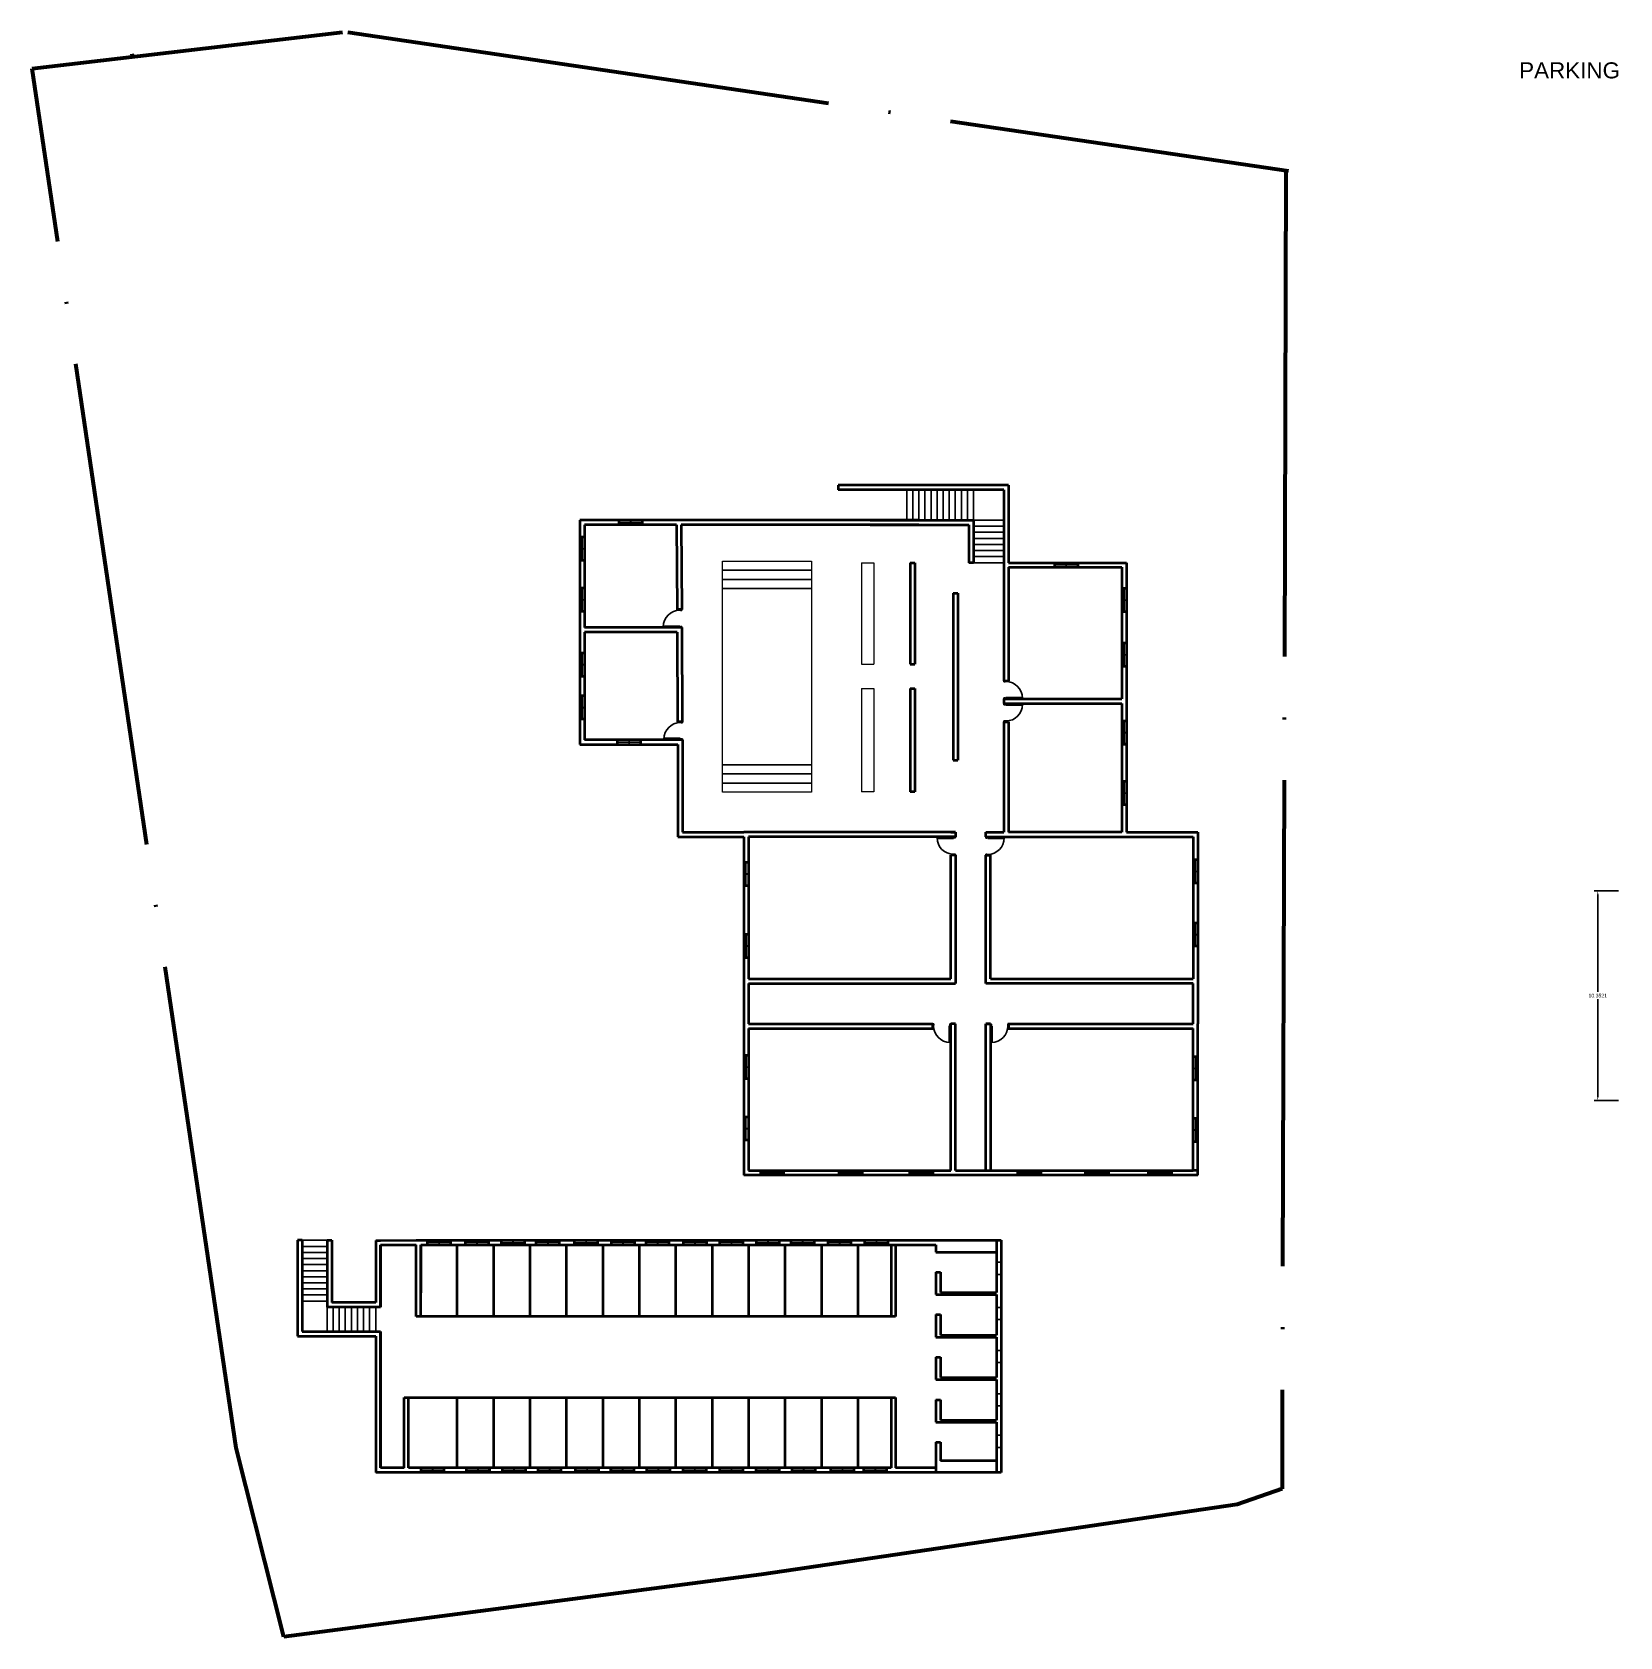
# Model space of a CAD drawing. Header units: metres. Extents: x -353 to 1688, y -477 to 135.
# Drawn here: x 575.5 to 654, y -219 to -139.8 of the extents above; entities that cross this region are included whole.
import ezdxf

# ---------------------------------------------------------------- set-up
doc = ezdxf.new("R2010")
doc.units = ezdxf.units.M
doc.header["$MEASUREMENT"] = 0
doc.linetypes.add('ACAD_ISO04W100', pattern=[30, 24, -3, 0, -3])
for name, color, linetype, lineweight in [('DIMENSION', 240, 'Continuous', 40), ('ELEVATION', 160, 'Continuous', 20), ('SITE BOUNDARY', 6, 'ACAD_ISO04W100', 60), ('WALL', 2, 'Continuous', 40)]:
    doc.layers.add(name, color=color, linetype=linetype, lineweight=lineweight)
doc.layers.add('STAIR', color=231, linetype='Continuous', plot=False)
doc.layers.add('TEXT', color=141, linetype='Continuous', plot=False)
doc.layers.add('WINDOW', color=10, linetype='Continuous')
doc.styles.get("Standard").update_dxf_attribs({"font": 'arial.ttf'})
doc.dimstyles.new('Annotative', dxfattribs={"dimscale": 0, "dimtxt": 0.18, "dimasz": 0.18, "dimexe": 0.18, "dimexo": 0.0625, "dimgap": 0.09, "dimtad": 0, "dimtih": 1, "dimtoh": 1, "dimdec": 4, "dimzin": 0, "dimdsep": 46, "dimtxsty": 'Standard', "dimcen": 0.09, "dimadec": 0, "dimazin": 0, "dimtfac": 1, "dimtdec": 4, "dimtofl": 0, "dimtmove": 0, "dimatfit": 3, "dimfxl": 1, "dimtolj": 1, "dimtzin": 0, "dimarcsym": 0})

# ---------------------------------------------------------------- blocks, each defined once
blk = doc.blocks.new('*D249')
at = {"layer": 'Defpoints', "color": 0, "transparency": 16777216}
for p in [(653.956, -182.19), (652.861, -192.542), (653.956, -192.542)]:
    blk.add_point(p, dxfattribs=at)
at = {"layer": 'DIMENSION', "color": 0, "lineweight": -2, "transparency": 16777216}
for p, q in [((653.893, -182.19), (652.681, -182.19)), ((652.861, -182.37), (652.861, -187.184)), ((652.861, -192.362), (652.861, -187.548)), ((653.893, -192.542), (652.681, -192.542))]:
    blk.add_line(p, q, dxfattribs=at)
at = {"layer": 'DIMENSION', "color": 0, "transparency": 16777216}
for points in [[(652.831, -182.37), (652.891, -182.37), (652.861, -182.19)], [(652.831, -192.362), (652.891, -192.362), (652.861, -192.542)]]:
    blk.add_solid(points, dxfattribs=at)
at = {"layer": 'DIMENSION', "color": 0, "transparency": 16777216, "insert": (652.861, -187.366), "char_height": 0.18, "attachment_point": 5}
blk.add_mtext('\\A1;10.3521', dxfattribs=at)

msp = doc.modelspace()

# ---------------------------------------------------------------- linework, layer by layer
at = {"layer": 'ELEVATION'}
for p, q in [((609.6366, -165.9175), (614.0366, -165.9175)), ((609.6366, -177.3175), (609.6366, -165.9175)), ((614.0366, -165.9175), (614.0366, -177.3175)), ((616.50407, -165.99719), (616.50407, -170.99719)), ((616.50407, -165.99719), (617.10407, -165.99719)), ((617.10407, -165.99719), (617.10407, -170.99719)), ((616.50407, -170.99719), (617.10407, -170.99719)), ((616.50407, -172.19719), (616.50407, -177.30171)), ((616.50407, -172.19719), (617.10407, -172.19719)), ((617.10407, -172.19719), (617.10407, -177.30171)), ((614.0366, -177.3175), (609.6366, -177.3175)), ((617.10407, -177.30171), (616.50407, -177.30171))]:
    msp.add_line(p, q, dxfattribs=at)
at = {"layer": 'SITE BOUNDARY'}
for p, q in [((575.53804, -141.59332), (590.86281, -139.7937)), ((591.12527, -139.79757), (637.59504, -146.64784)), ((580.50616, -141.0099), (580.48415, -140.86118)), ((585.61748, -209.68678), (575.53804, -141.59332)), ((578.0221, -141.30161), (578.01109, -141.22725)), ((637.45205, -146.62676), (637.2686, -211.72035)), ((587.97678, -219.02613), (585.61748, -209.68678)), ((637.2686, -211.72035), (635.05784, -212.4864)), ((635.05784, -212.4864), (611.56579, -215.94144)), ((611.56579, -215.94144), (587.97678, -219.02613))]:
    msp.add_line(p, q, dxfattribs=at)
at = {"layer": 'STAIR'}
for p, q in [((618.73407, -162.38905), (618.73407, -163.88905)), ((619.03407, -162.38905), (619.03407, -163.88905)), ((619.33407, -162.38905), (619.33407, -163.88905)), ((619.63407, -162.38905), (619.63407, -163.88905)), ((619.93407, -162.38905), (619.93407, -163.88905)), ((620.23407, -162.38905), (620.23407, -163.88905)), ((620.53407, -162.38905), (620.53407, -163.88905)), ((620.83407, -162.38905), (620.83407, -163.88905)), ((621.13407, -162.38905), (621.13407, -163.88905)), ((621.43407, -162.38905), (621.43407, -163.88905)), ((621.73407, -162.38905), (621.73407, -163.88905)), ((622.03407, -162.38905), (622.03407, -163.88905)), ((623.53407, -163.88905), (622.03407, -163.88905)), ((623.53407, -164.18905), (622.03407, -164.18905)), ((623.53407, -164.48905), (622.03407, -164.48905)), ((623.53407, -164.78905), (622.03407, -164.78905)), ((623.53407, -165.08905), (622.03407, -165.08905)), ((623.53407, -165.38905), (622.03407, -165.38905)), ((609.6366, -166.3675), (614.0366, -166.3675)), ((623.53407, -165.68905), (622.03407, -165.68905)), ((623.53407, -165.98905), (622.03407, -165.98905)), ((609.6366, -166.8175), (614.0366, -166.8175)), ((609.6366, -167.2675), (614.0366, -167.2675)), ((614.0366, -175.9675), (609.6366, -175.9675)), ((614.0366, -176.4175), (609.6366, -176.4175)), ((614.0366, -176.8675), (609.6366, -176.8675)), ((590.10585, -199.44575), (588.88133, -199.44575)), ((590.10585, -199.74575), (588.88133, -199.74575)), ((590.10585, -200.04575), (588.88133, -200.04575)), ((590.10585, -200.34487), (588.88133, -200.34487)), ((590.10585, -200.64487), (588.88133, -200.64487)), ((590.10585, -200.94487), (588.88133, -200.94487)), ((590.10585, -201.24487), (588.88133, -201.24487)), ((590.10585, -201.54487), (588.88133, -201.54487)), ((590.10585, -201.84487), (588.88133, -201.84487)), ((590.10585, -202.14487), (588.88133, -202.14487)), ((590.10585, -202.44487), (588.88133, -202.44487)), ((590.10585, -203.94575), (590.10585, -202.74575)), ((590.33585, -202.74041), (590.33585, -202.74575)), ((590.40585, -203.94575), (590.40585, -202.74575)), ((590.70585, -203.94575), (590.70585, -202.74575)), ((591.00585, -203.94575), (591.00585, -202.74575)), ((591.30585, -203.94575), (591.30585, -202.74575)), ((591.60585, -203.94575), (591.60585, -202.74575)), ((591.60585, -203.94575), (591.60585, -202.74575)), ((591.90585, -203.94575), (591.90585, -202.74575)), ((592.20585, -203.94575), (592.20585, -202.74575)), ((592.74276, -202.74487), (592.51276, -202.74487)), ((592.51276, -202.74487), (592.51276, -203.94487))]:
    msp.add_line(p, q, dxfattribs=at)
at = {"layer": 'WALL'}
for p, q in [((614.36015, -143.2227), (614.36015, -143.2227)), ((615.34407, -162.15905), (615.34407, -162.38905)), ((623.76407, -162.15905), (615.34407, -162.15905)), ((623.53407, -162.38905), (615.34407, -162.38905)), ((623.53407, -162.38905), (623.53407, -164.18905)), ((623.76407, -162.15905), (623.76407, -164.18905)), ((619.33375, -163.89719), (602.59407, -163.89719)), ((602.59407, -163.89719), (602.59407, -174.97023)), ((616.93375, -163.89719), (622.03375, -163.89719)), ((622.03375, -163.89719), (622.03375, -165.98905)), ((602.82407, -164.11904), (602.82407, -169.19719)), ((607.36693, -164.12719), (602.82407, -164.12719)), ((607.36693, -164.12719), (607.38877, -168.29719)), ((619.33375, -164.12719), (607.59693, -164.12719)), ((607.59693, -164.12719), (607.61877, -168.29719)), ((616.93375, -164.12719), (621.80375, -164.12719)), ((621.80375, -164.12719), (621.80375, -165.98905)), ((623.53407, -164.18905), (623.53407, -171.81905)), ((623.76407, -164.18905), (623.76407, -165.98905)), ((618.90407, -165.99719), (618.90407, -170.99719)), ((618.90407, -165.99719), (619.13407, -165.99719)), ((619.13407, -165.99719), (619.13407, -170.99719)), ((622.03375, -165.98905), (621.80375, -165.98905)), ((623.76407, -165.98905), (629.59407, -165.98905)), ((623.76407, -166.21905), (623.76407, -171.81905)), ((623.76407, -166.21905), (629.36407, -166.21905)), ((629.36407, -166.21905), (629.36407, -172.71905)), ((629.59407, -165.98905), (629.59407, -179.30096)), ((621.03407, -167.48905), (621.03407, -175.74671)), ((621.03407, -167.48905), (621.26407, -167.48905)), ((621.26407, -167.48905), (621.26407, -175.74671)), ((607.62348, -168.29719), (607.38877, -168.29719)), ((607.62348, -169.19719), (602.82407, -169.19719)), ((602.82407, -169.42719), (602.82407, -174.7402)), ((607.39469, -169.42719), (602.82407, -169.42719)), ((607.39469, -169.42719), (607.41779, -173.83972)), ((607.62348, -169.19719), (607.6478, -173.8397)), ((618.90407, -170.99719), (619.13407, -170.99719)), ((607.42097, -171.80905), (607.42097, -171.80916)), ((623.53407, -171.81905), (623.76407, -171.81905)), ((618.90407, -172.19719), (618.90407, -177.30171)), ((618.90407, -172.19719), (619.13407, -172.19719)), ((619.13407, -172.19719), (619.13407, -177.30171)), ((623.53407, -172.71905), (623.53407, -172.94905)), ((623.53407, -172.71905), (629.36407, -172.71905)), ((623.53407, -172.94905), (629.36407, -172.94905)), ((629.36407, -172.94905), (629.36407, -179.30096)), ((602.82407, -173.8402), (602.82397, -173.8402)), ((607.65242, -173.8397), (607.41779, -173.83972)), ((623.53407, -173.84905), (623.53407, -179.30171)), ((623.53407, -173.84905), (623.76407, -173.84905)), ((623.76407, -173.84905), (623.76407, -179.30171)), ((602.59407, -174.74023), (602.59404, -174.74023)), ((602.59407, -174.97023), (607.42407, -174.97023)), ((607.65251, -174.7397), (602.82407, -174.7402)), ((602.82407, -174.9702), (602.82407, -174.97023)), ((607.4231, -174.9697), (607.42407, -174.9697)), ((607.42407, -174.9697), (607.42407, -175.20023)), ((607.65213, -174.7397), (607.65407, -175.20023)), ((607.65251, -174.7397), (607.65345, -174.91955)), ((607.65307, -174.7397), (607.65251, -174.7397)), ((607.42407, -175.20023), (607.42407, -179.53171)), ((607.42407, -175.20023), (607.42407, -179.30171)), ((607.65407, -175.20023), (607.65407, -179.30171)), ((621.03407, -175.74671), (621.26407, -175.74671)), ((613.66485, -177.3175), (613.66485, -177.30171)), ((619.13407, -177.30171), (618.90407, -177.30171)), ((607.42407, -179.53171), (610.68485, -179.53171)), ((607.65407, -179.30171), (610.68485, -179.30171)), ((621.14485, -179.30171), (610.68485, -179.30171)), ((610.68485, -179.53171), (610.68485, -186.76171)), ((610.91485, -179.53171), (610.91485, -186.53171)), ((621.14485, -179.53171), (610.91485, -179.53171)), ((620.91485, -179.30171), (621.14485, -179.30171)), ((621.14485, -179.30171), (621.14485, -179.53171)), ((622.64168, -179.30171), (622.87485, -179.30171)), ((622.64168, -179.53171), (622.64168, -179.30171)), ((622.64168, -179.53171), (622.64485, -179.53171)), ((622.64168, -179.53171), (632.87485, -179.53171)), ((622.87485, -179.30171), (623.53407, -179.30171)), ((629.36407, -179.30096), (623.76407, -179.30171)), ((629.59407, -179.30096), (633.10485, -179.30171)), ((632.87485, -179.53171), (632.87485, -186.53171)), ((633.10485, -179.30171), (633.10485, -186.76171)), ((620.91485, -186.53171), (620.91485, -180.43171)), ((621.14485, -180.43171), (620.91485, -180.43171)), ((621.14485, -180.43171), (621.14485, -186.76171)), ((622.64168, -180.43171), (622.87485, -180.43171)), ((622.64168, -186.76171), (622.64168, -180.43171)), ((622.87485, -186.5318), (622.87485, -180.43171)), ((622.64168, -183.03171), (622.64485, -183.03171)), ((610.68485, -186.53171), (610.68485, -188.53171)), ((610.91485, -186.53171), (620.91485, -186.53171)), ((610.91485, -186.76171), (610.91485, -188.76171)), ((610.91485, -186.76171), (620.91485, -186.76171)), ((620.91485, -186.76171), (621.14485, -186.76171)), ((622.64485, -186.53171), (622.64168, -186.53171)), ((622.64485, -186.76171), (622.64168, -186.76171)), ((622.87485, -186.76171), (622.64485, -186.76171)), ((622.87477, -186.76171), (622.87477, -186.76179)), ((622.87485, -186.5318), (632.87485, -186.53171)), ((632.87485, -186.76171), (622.87485, -186.76171)), ((623.77477, -186.76179), (623.77477, -186.76171)), ((632.87485, -188.76174), (632.87485, -186.76171)), ((633.10485, -186.76171), (633.10512, -188.76171)), ((610.68485, -188.53171), (610.68485, -188.76171)), ((610.68485, -188.76171), (610.68485, -196.22171)), ((610.91485, -188.76171), (620.01485, -188.76171)), ((610.91485, -188.99171), (610.9149, -188.99171)), ((610.91485, -188.99171), (610.91485, -195.99171)), ((610.9149, -188.99171), (620.01485, -188.99171)), ((610.9149, -188.99171), (610.9149, -188.99241)), ((620.01485, -188.99171), (620.01485, -188.76171)), ((621.14485, -188.76171), (620.91485, -188.76171)), ((620.91485, -195.99171), (620.91485, -188.76171)), ((621.14485, -195.99171), (621.14485, -188.76171)), ((622.64168, -188.76378), (622.87168, -188.76378)), ((622.64168, -195.99171), (622.64168, -188.76378)), ((622.64485, -188.76282), (622.64485, -188.76378)), ((622.87477, -188.76299), (622.64485, -188.76282)), ((622.87485, -188.76282), (622.87485, -192.26171)), ((622.87485, -188.99171), (622.87485, -195.99171)), ((623.71734, -188.99171), (632.87485, -188.99171)), ((623.72039, -188.763), (632.87485, -188.76174)), ((623.77477, -188.99299), (623.77477, -188.76299)), ((632.87485, -195.99171), (632.87485, -188.99171)), ((633.10485, -196.22171), (633.10485, -188.76171)), ((622.87168, -192.26171), (622.87485, -192.26171)), ((633.10485, -195.99171), (633.10485, -195.39171)), ((633.10485, -196.22171), (610.68485, -196.22171)), ((610.91485, -195.99171), (620.91485, -195.99171)), ((621.14485, -195.99171), (632.87485, -195.99171)), ((621.14485, -195.99171), (622.64485, -195.99171)), ((633.10485, -195.99171), (632.87485, -195.99171)), ((588.65133, -199.44575), (588.65133, -202.74487)), ((588.88133, -199.44575), (588.65133, -199.44575)), ((588.88133, -199.44575), (588.88133, -202.74487)), ((590.10585, -199.44575), (590.10585, -202.74575)), ((590.10585, -199.44575), (590.33585, -199.44575)), ((590.33585, -199.44575), (590.33585, -202.51487)), ((592.51276, -199.45258), (592.74276, -199.45258)), ((592.51276, -199.45258), (592.51276, -202.51487)), ((592.74276, -199.45258), (594.50585, -199.44575)), ((594.50585, -199.44575), (618.36585, -199.44575)), ((618.36585, -199.44575), (620.16585, -199.44575)), ((620.16585, -199.44575), (623.39585, -199.44575)), ((623.16585, -199.44575), (623.16585, -202.02575)), ((623.39585, -199.44575), (623.39585, -210.91258)), ((592.74276, -199.67575), (592.74276, -202.74487)), ((592.74276, -199.67575), (594.50585, -199.67575)), ((592.74276, -202.74487), (592.74276, -199.68258)), ((594.50585, -203.20026), (594.50585, -199.67575)), ((594.73585, -199.67575), (594.73585, -202.04598)), ((594.73585, -203.20026), (594.73585, -199.67575)), ((594.73585, -199.67575), (617.97276, -199.67575)), ((596.53585, -203.20026), (596.53585, -199.67575)), ((598.33585, -203.20026), (598.33585, -199.67575)), ((600.13585, -203.20026), (600.13585, -199.67575)), ((601.93585, -203.20026), (601.93585, -199.67575)), ((601.93585, -203.20026), (601.93585, -199.67575)), ((603.73585, -203.20026), (603.73585, -199.67575)), ((605.23585, -199.67575), (605.23585, -199.67575)), ((605.23585, -199.67575), (605.23585, -199.67575)), ((605.23585, -199.67575), (605.23585, -199.67575)), ((605.23585, -199.67575), (605.23585, -199.67575)), ((605.53585, -203.20026), (605.53585, -199.67575)), ((607.33585, -203.20026), (607.33585, -199.67575)), ((609.13585, -203.20026), (609.13585, -199.67575)), ((610.93585, -203.20026), (610.93585, -199.67575)), ((612.73585, -203.20026), (612.73585, -199.67575)), ((614.53585, -203.20026), (614.53585, -199.67575)), ((616.33585, -203.20026), (616.33585, -199.67575)), ((617.97276, -199.67575), (617.97276, -203.20026)), ((617.97276, -199.67575), (620.16585, -199.67575)), ((618.17276, -199.67575), (618.17276, -203.20026)), ((620.16585, -199.67575), (620.16585, -200.02575)), ((620.16585, -200.02575), (623.16585, -200.02575)), ((620.16585, -201.01575), (620.39585, -201.01575)), ((620.16585, -201.01575), (620.16585, -202.12575)), ((620.39585, -201.01575), (620.39585, -202.02575)), ((620.39585, -202.02575), (623.16585, -202.02575)), ((588.65133, -202.74487), (588.65133, -204.17487)), ((588.88133, -202.74487), (588.88133, -203.94487)), ((592.74276, -202.74041), (590.10585, -202.74041)), ((592.51276, -202.51487), (590.33585, -202.51487)), ((620.16585, -202.12575), (623.16585, -202.12575)), ((623.16585, -202.12575), (623.16585, -204.12575)), ((618.17276, -203.20026), (594.50585, -203.20026)), ((594.73585, -203.20026), (594.73585, -203.20026)), ((620.16585, -203.11575), (620.39585, -203.11575)), ((620.16585, -203.11575), (620.16585, -204.22575)), ((620.39585, -203.11575), (620.39585, -204.12575)), ((588.65133, -204.17487), (592.51276, -204.17487)), ((588.88133, -203.94487), (592.74276, -203.94487)), ((592.51276, -204.17487), (592.51276, -210.91258)), ((592.74276, -210.68258), (592.74276, -203.94487)), ((592.74276, -203.94487), (592.74276, -210.68258)), ((620.16585, -204.22575), (623.16585, -204.22575)), ((620.39585, -204.12575), (623.16585, -204.12575)), ((623.16585, -204.22575), (623.16585, -206.22575)), ((620.16585, -205.21575), (620.39585, -205.21575)), ((620.16585, -205.21575), (620.16585, -206.32575)), ((620.39585, -205.21575), (620.39585, -206.22575)), ((620.16585, -206.32575), (623.16585, -206.32575)), ((620.39585, -206.22575), (623.16585, -206.22575)), ((623.16585, -206.32575), (623.16585, -208.32575)), ((593.90585, -210.67575), (593.90585, -207.20026)), ((593.90585, -207.20026), (618.17276, -207.20026)), ((594.13585, -210.67575), (594.13585, -207.20026)), ((596.53585, -210.67575), (596.53585, -207.20026)), ((598.33585, -210.67575), (598.33585, -207.20026)), ((600.13585, -210.67575), (600.13585, -207.20026)), ((601.93585, -210.67575), (601.93585, -207.20026)), ((603.73585, -210.67575), (603.73585, -207.20026)), ((605.53585, -210.67575), (605.53585, -207.20026)), ((607.33585, -210.67575), (607.33585, -207.20026)), ((609.13585, -210.67575), (609.13585, -207.20026)), ((610.93585, -210.67575), (610.93585, -207.20026)), ((612.73585, -210.67575), (612.73585, -207.20026)), ((614.53585, -210.67575), (614.53585, -207.20026)), ((616.33585, -210.67575), (616.33585, -207.20026)), ((617.97276, -207.20026), (617.97276, -210.67575)), ((618.17276, -207.20026), (618.17276, -210.67575)), ((620.16585, -207.31575), (620.39585, -207.31575)), ((620.16585, -207.31575), (620.16585, -208.42575)), ((620.39585, -207.31575), (620.39585, -208.32575)), ((620.39585, -208.32575), (623.16585, -208.32575)), ((620.16585, -208.42575), (623.16585, -208.42575)), ((623.16585, -208.42575), (623.16585, -210.91258)), ((620.16585, -209.41575), (620.39585, -209.41575)), ((620.16585, -209.41575), (620.16585, -210.91258)), ((620.39585, -209.41575), (620.39585, -210.33258)), ((593.90585, -210.67575), (592.74276, -210.67575)), ((616.33585, -210.67575), (594.13585, -210.67575)), ((617.97276, -210.67575), (616.33585, -210.67575)), ((620.16585, -210.67575), (618.17276, -210.67575)), ((623.16585, -210.33258), (620.39585, -210.33258)), ((623.39585, -210.91258), (592.51276, -210.91258))]:
    msp.add_line(p, q, dxfattribs=at)
at = {"layer": 'WINDOW'}
for p, q in [((604.4955, -163.89719), (605.6955, -163.89719)), ((604.4955, -164.12719), (604.4955, -163.89719)), ((604.50628, -164.12719), (604.50628, -163.89719)), ((604.5455, -164.12719), (604.5455, -163.89719)), ((605.0955, -164.12719), (605.0955, -163.89719)), ((605.10628, -164.12719), (605.10628, -163.89719)), ((605.6455, -163.89719), (605.6455, -164.12719)), ((605.6955, -163.89719), (605.6955, -164.12719)), ((602.59252, -165.90033), (602.59252, -164.70033)), ((602.59252, -164.70033), (602.82252, -164.70033)), ((602.59252, -164.70033), (602.59252, -165.30033)), ((602.59252, -164.7111), (602.82252, -164.7111)), ((602.59252, -164.75033), (602.82252, -164.75033)), ((602.70752, -164.75033), (602.70752, -165.85033)), ((602.82252, -164.70033), (602.82252, -165.90033)), ((605.6955, -164.12719), (604.4955, -164.12719)), ((604.4955, -164.12719), (605.0955, -164.12719)), ((604.5455, -164.01219), (605.6455, -164.01219)), ((602.59252, -165.30033), (602.82252, -165.30033)), ((602.59252, -165.3111), (602.82252, -165.3111)), ((602.82252, -165.85033), (602.59252, -165.85033)), ((602.82252, -165.90033), (602.59252, -165.90033)), ((626.01407, -166.21905), (626.01407, -165.98905)), ((626.01407, -165.98905), (627.21407, -165.98905)), ((627.21407, -166.21905), (626.01407, -166.21905)), ((626.06407, -166.21905), (626.06407, -165.98905)), ((627.16407, -166.10405), (626.06407, -166.10405)), ((627.21407, -165.98905), (626.61407, -165.98905)), ((626.61407, -165.98905), (626.61407, -166.21905)), ((627.16407, -165.98905), (627.16407, -166.21905)), ((627.21407, -165.98905), (627.21407, -166.21905)), ((602.59153, -168.41761), (602.59153, -167.21761)), ((602.59153, -167.21761), (602.82153, -167.21761)), ((602.59153, -167.21761), (602.59153, -167.81761)), ((602.59153, -167.22839), (602.82153, -167.22839)), ((602.59153, -167.26761), (602.82153, -167.26761)), ((602.59153, -167.81761), (602.82153, -167.81761)), ((602.59153, -167.82839), (602.82153, -167.82839)), ((602.70653, -167.26761), (602.70653, -168.36761)), ((602.82153, -167.21761), (602.82153, -168.41761)), ((629.36144, -168.4327), (629.36144, -167.2327)), ((629.36144, -167.2327), (629.59144, -167.2327)), ((629.36144, -167.2327), (629.36144, -167.8327)), ((629.36144, -167.24348), (629.59144, -167.24348)), ((629.36144, -167.2827), (629.59144, -167.2827)), ((629.36144, -167.8327), (629.59144, -167.8327)), ((629.36144, -167.84348), (629.59144, -167.84348)), ((629.47644, -167.2827), (629.47644, -168.3827)), ((629.59144, -167.2327), (629.59144, -168.4327)), ((602.82153, -168.36761), (602.59153, -168.36761)), ((602.82153, -168.41761), (602.59153, -168.41761)), ((607.52263, -168.29707), (607.52263, -168.34207)), ((607.62263, -168.29707), (607.52263, -168.29707)), ((607.56263, -168.34207), (607.52263, -168.34207)), ((607.56263, -168.34707), (607.56263, -168.34207)), ((607.62263, -168.34707), (607.56263, -168.34707)), ((607.62263, -168.34707), (607.62263, -168.29707)), ((629.59144, -168.3827), (629.36144, -168.3827)), ((629.59144, -168.4327), (629.36144, -168.4327)), ((607.52263, -169.11707), (606.71263, -169.11707)), ((606.71263, -169.15207), (607.52263, -169.15207)), ((607.52263, -169.15207), (607.52263, -169.11707)), ((607.52263, -169.15207), (607.52263, -169.19707)), ((607.52263, -169.15207), (607.56263, -169.15207)), ((607.52263, -169.19707), (607.62263, -169.19707)), ((607.56263, -169.14707), (607.56263, -169.15207)), ((607.56263, -169.14707), (607.62263, -169.14707)), ((607.62263, -169.19707), (607.62263, -169.14707)), ((629.36373, -171.13216), (629.36373, -169.93216)), ((629.36373, -169.93216), (629.59373, -169.93216)), ((629.36373, -169.93216), (629.36373, -170.53216)), ((629.36373, -169.94294), (629.59373, -169.94294)), ((629.36373, -169.98216), (629.59373, -169.98216)), ((629.47873, -169.98216), (629.47873, -171.08216)), ((629.59373, -169.93216), (629.59373, -171.13216)), ((602.59407, -171.62245), (602.59407, -170.42245)), ((602.59407, -170.42245), (602.82407, -170.42245)), ((602.59407, -170.42245), (602.59407, -171.02245)), ((602.59407, -170.43323), (602.82407, -170.43323)), ((602.59407, -170.47245), (602.82407, -170.47245)), ((602.59407, -171.02245), (602.82407, -171.02245)), ((602.59407, -171.03323), (602.82407, -171.03323)), ((602.70907, -170.47245), (602.70907, -171.57245)), ((602.82407, -170.42245), (602.82407, -171.62245)), ((629.36373, -170.53216), (629.59373, -170.53216)), ((629.36373, -170.54294), (629.59373, -170.54294)), ((629.59373, -171.08216), (629.36373, -171.08216)), ((629.59373, -171.13216), (629.36373, -171.13216)), ((602.82407, -171.57245), (602.59407, -171.57245)), ((602.82407, -171.62245), (602.59407, -171.62245)), ((623.53459, -171.869), (623.53459, -171.819)), ((623.53459, -171.819), (623.63459, -171.819)), ((623.53459, -171.869), (623.59459, -171.869)), ((623.59459, -171.864), (623.63459, -171.864)), ((623.59459, -171.869), (623.59459, -171.864)), ((623.63459, -171.819), (623.63459, -171.864)), ((602.59472, -173.73731), (602.59472, -172.53731)), ((602.59472, -172.53731), (602.82472, -172.53731)), ((602.59472, -172.53731), (602.59472, -173.13731)), ((602.59472, -172.54809), (602.82472, -172.54809)), ((602.59472, -172.58731), (602.82472, -172.58731)), ((602.70972, -172.58731), (602.70972, -173.68731)), ((602.82472, -172.53731), (602.82472, -173.73731)), ((623.53459, -172.719), (623.53459, -172.669)), ((623.59459, -172.669), (623.53459, -172.669)), ((623.63459, -172.719), (623.53459, -172.719)), ((623.59459, -172.669), (623.59459, -172.674)), ((623.63459, -172.674), (623.59459, -172.674)), ((623.63459, -172.674), (623.63459, -172.639)), ((623.63459, -172.639), (624.44459, -172.639)), ((624.44459, -172.674), (623.63459, -172.674)), ((623.63459, -172.674), (623.63459, -172.719)), ((602.59472, -173.13731), (602.82472, -173.13731)), ((602.59472, -173.14809), (602.82472, -173.14809)), ((623.53422, -172.95043), (623.53422, -173.00043)), ((623.63422, -172.95043), (623.53422, -172.95043)), ((623.59422, -173.00043), (623.53422, -173.00043)), ((623.63422, -172.99543), (623.59422, -172.99543)), ((623.59422, -173.00043), (623.59422, -172.99543)), ((623.63422, -172.99543), (623.63422, -172.95043)), ((624.44422, -172.99543), (623.63422, -172.99543)), ((623.63422, -172.99543), (623.63422, -173.03043)), ((623.63422, -173.03043), (624.44422, -173.03043)), ((602.82472, -173.68731), (602.59472, -173.68731)), ((602.82472, -173.73731), (602.59472, -173.73731)), ((607.55224, -173.84014), (607.55224, -173.88514)), ((607.65224, -173.84014), (607.55224, -173.84014)), ((607.59224, -173.88514), (607.55224, -173.88514)), ((607.59224, -173.89014), (607.59224, -173.88514)), ((607.65224, -173.89014), (607.59224, -173.89014)), ((607.65224, -173.89014), (607.65224, -173.84014)), ((623.53422, -173.80043), (623.53422, -173.85043)), ((623.53422, -173.80043), (623.59422, -173.80043)), ((623.53422, -173.85043), (623.63422, -173.85043)), ((623.59422, -173.80043), (623.59422, -173.80543)), ((623.59422, -173.80543), (623.63422, -173.80543)), ((623.63422, -173.85043), (623.63422, -173.80543)), ((629.36407, -174.97501), (629.36407, -173.77501)), ((629.36407, -173.77501), (629.59407, -173.77501)), ((629.36407, -173.77501), (629.36407, -174.37501)), ((629.36407, -173.78578), (629.59407, -173.78578)), ((629.36407, -173.82501), (629.59407, -173.82501)), ((629.47907, -173.82501), (629.47907, -174.92501)), ((629.59407, -173.77501), (629.59407, -174.97501)), ((604.42068, -174.73981), (605.62068, -174.73981)), ((604.42068, -174.96981), (604.42068, -174.73981)), ((605.62068, -174.96981), (604.42068, -174.96981)), ((604.42068, -174.96981), (605.02068, -174.96981)), ((604.43146, -174.96981), (604.43146, -174.73981)), ((604.47068, -174.96981), (604.47068, -174.73981)), ((604.47068, -174.85481), (605.57068, -174.85481)), ((605.02068, -174.96981), (605.02068, -174.73981)), ((605.03146, -174.96981), (605.03146, -174.73981)), ((605.57068, -174.73981), (605.57068, -174.96981)), ((605.62068, -174.73981), (605.62068, -174.96981)), ((607.55224, -174.66014), (606.74224, -174.66014)), ((606.74224, -174.69514), (607.55224, -174.69514)), ((607.55224, -174.69514), (607.55224, -174.66014)), ((607.55224, -174.69514), (607.55224, -174.74014)), ((607.55224, -174.69514), (607.59224, -174.69514)), ((607.55224, -174.74014), (607.65224, -174.74014)), ((607.59224, -174.69014), (607.59224, -174.69514)), ((607.59224, -174.69014), (607.65224, -174.69014)), ((607.65224, -174.74014), (607.65224, -174.69014)), ((629.36407, -174.37501), (629.59407, -174.37501)), ((629.36407, -174.38578), (629.59407, -174.38578)), ((629.59407, -174.92501), (629.36407, -174.92501)), ((629.59407, -174.97501), (629.36407, -174.97501)), ((629.36289, -177.96323), (629.36289, -176.76323)), ((629.36289, -176.76323), (629.59289, -176.76323)), ((629.36289, -176.76323), (629.36289, -177.36323)), ((629.36289, -176.774), (629.59289, -176.774)), ((629.36289, -176.81323), (629.59289, -176.81323)), ((629.36289, -177.36323), (629.59289, -177.36323)), ((629.36289, -177.374), (629.59289, -177.374)), ((629.47789, -176.81323), (629.47789, -177.91323)), ((629.59289, -176.76323), (629.59289, -177.96323)), ((629.59289, -177.91323), (629.36289, -177.91323)), ((629.59289, -177.96323), (629.36289, -177.96323)), ((620.2352, -179.57659), (621.0452, -179.57659)), ((621.0452, -179.61159), (620.2352, -179.61159)), ((621.0452, -179.57659), (621.0452, -179.53159)), ((621.0452, -179.53159), (621.1452, -179.53159)), ((621.0452, -179.57659), (621.0452, -179.61159)), ((621.0452, -179.57659), (621.0852, -179.57659)), ((621.0852, -179.58159), (621.0852, -179.57659)), ((621.0852, -179.58159), (621.1452, -179.58159)), ((621.1452, -179.53159), (621.1452, -179.58159)), ((622.63682, -179.53538), (622.63682, -179.58538)), ((622.73682, -179.53538), (622.63682, -179.53538)), ((622.69682, -179.58538), (622.63682, -179.58538)), ((622.73682, -179.58038), (622.69682, -179.58038)), ((622.69682, -179.58538), (622.69682, -179.58038)), ((622.73682, -179.58038), (622.73682, -179.53538)), ((623.54682, -179.58038), (622.73682, -179.58038)), ((622.73682, -179.58038), (622.73682, -179.61538)), ((622.73682, -179.61538), (623.54682, -179.61538)), ((621.0452, -180.43159), (621.0452, -180.38659)), ((621.0852, -180.38659), (621.0452, -180.38659)), ((621.1452, -180.43159), (621.0452, -180.43159)), ((621.1452, -180.38159), (621.0852, -180.38159)), ((621.0852, -180.38159), (621.0852, -180.38659)), ((621.1452, -180.38159), (621.1452, -180.43159)), ((622.63682, -180.38538), (622.63682, -180.43538)), ((622.63682, -180.38538), (622.69682, -180.38538)), ((622.63682, -180.43538), (622.73682, -180.43538)), ((622.69682, -180.39038), (622.69682, -180.38538)), ((622.69682, -180.39038), (622.73682, -180.39038)), ((622.73682, -180.43538), (622.73682, -180.39038)), ((632.87629, -181.83274), (632.87629, -180.63274)), ((632.87629, -180.63274), (633.10629, -180.63274)), ((632.87629, -180.63274), (632.87629, -181.23274)), ((632.87629, -180.64351), (633.10629, -180.64351)), ((633.10629, -180.63274), (633.10629, -181.83274)), ((610.67976, -181.95332), (610.67976, -180.75332)), ((610.67976, -180.75332), (610.90976, -180.75332)), ((610.67976, -180.75332), (610.67976, -181.35332)), ((610.67976, -180.7641), (610.90976, -180.7641)), ((610.67976, -180.80332), (610.90976, -180.80332)), ((610.67976, -181.35332), (610.90976, -181.35332)), ((610.67976, -181.3641), (610.90976, -181.3641)), ((610.79476, -180.80332), (610.79476, -181.90332)), ((610.90976, -180.75332), (610.90976, -181.95332)), ((632.87629, -180.68274), (633.10629, -180.68274)), ((632.87629, -181.23274), (633.10629, -181.23274)), ((632.87629, -181.24351), (633.10629, -181.24351)), ((632.99129, -180.68274), (632.99129, -181.78274)), ((610.90976, -181.90332), (610.67976, -181.90332)), ((610.90976, -181.95332), (610.67976, -181.95332)), ((633.10629, -181.78274), (632.87629, -181.78274)), ((633.10629, -181.83274), (632.87629, -181.83274)), ((632.87296, -184.94707), (632.87296, -183.74707)), ((632.87296, -183.74707), (633.10296, -183.74707)), ((632.87296, -183.74707), (632.87296, -184.34707)), ((632.87296, -183.75785), (633.10296, -183.75785)), ((632.87296, -183.79707), (633.10296, -183.79707)), ((632.98796, -183.79707), (632.98796, -184.89707)), ((633.10296, -183.74707), (633.10296, -184.94707)), ((610.69105, -185.51286), (610.69105, -184.31286)), ((610.69105, -184.31286), (610.92105, -184.31286)), ((610.69105, -184.31286), (610.69105, -184.91286)), ((610.69105, -184.32364), (610.92105, -184.32364)), ((610.69105, -184.36286), (610.92105, -184.36286)), ((610.80605, -184.36286), (610.80605, -185.46286)), ((610.92105, -184.31286), (610.92105, -185.51286)), ((632.87296, -184.34707), (633.10296, -184.34707)), ((632.87296, -184.35785), (633.10296, -184.35785)), ((610.69105, -184.91286), (610.92105, -184.91286)), ((610.69105, -184.92364), (610.92105, -184.92364)), ((633.10296, -184.89707), (632.87296, -184.89707)), ((633.10296, -184.94707), (632.87296, -184.94707)), ((610.92105, -185.46286), (610.69105, -185.46286)), ((610.92105, -185.51286), (610.69105, -185.51286)), ((620.06486, -188.76176), (620.01486, -188.76176)), ((620.01486, -188.76176), (620.01486, -188.86176)), ((620.01486, -188.86176), (620.05986, -188.86176)), ((620.05986, -188.82176), (620.05986, -188.86176)), ((620.06486, -188.82176), (620.05986, -188.82176)), ((620.06486, -188.76176), (620.06486, -188.82176)), ((620.86986, -188.86176), (620.83486, -188.86176)), ((620.83486, -188.86176), (620.83486, -189.67176)), ((620.91486, -188.76176), (620.86486, -188.76176)), ((620.86486, -188.82176), (620.86486, -188.76176)), ((620.86486, -188.82176), (620.86986, -188.82176)), ((620.86986, -188.86176), (620.86986, -188.82176)), ((620.86986, -189.67176), (620.86986, -188.86176)), ((620.86986, -188.86176), (620.91486, -188.86176)), ((620.91486, -188.86176), (620.91486, -188.76176)), ((622.87043, -188.77114), (622.92043, -188.77064)), ((622.87144, -188.87114), (622.87043, -188.77114)), ((622.91643, -188.87069), (622.87144, -188.87114)), ((622.87477, -188.76299), (622.87477, -188.99299)), ((622.87477, -188.99299), (622.87485, -188.99299)), ((622.92103, -188.83064), (622.91603, -188.83069)), ((622.91643, -188.87069), (622.91603, -188.83069)), ((622.91643, -188.87069), (622.95143, -188.87033)), ((622.92456, -189.68064), (622.91643, -188.87069)), ((622.92103, -188.83064), (622.92043, -188.77064)), ((622.95143, -188.87033), (622.95956, -189.68029)), ((623.72039, -188.76261), (623.77039, -188.76211)), ((623.72039, -188.76261), (623.72099, -188.82261)), ((623.72599, -188.82256), (623.72099, -188.82261)), ((623.72477, -188.76257), (623.72477, -188.92262)), ((623.72599, -188.82256), (623.72639, -188.86255)), ((623.77139, -188.8621), (623.72639, -188.86255)), ((623.77039, -188.76211), (623.77139, -188.8621)), ((610.68386, -191.48921), (610.68386, -190.28921)), ((610.68386, -190.28921), (610.91386, -190.28921)), ((610.68386, -190.28921), (610.68386, -190.88921)), ((610.68386, -190.29998), (610.91386, -190.29998)), ((610.68386, -190.33921), (610.91386, -190.33921)), ((610.68386, -190.88921), (610.91386, -190.88921)), ((610.68386, -190.89998), (610.91386, -190.89998)), ((610.79886, -190.33921), (610.79886, -191.43921)), ((610.91386, -190.28921), (610.91386, -191.48921)), ((632.87566, -191.5557), (632.87566, -190.3557)), ((632.87566, -190.3557), (633.10566, -190.3557)), ((632.87566, -190.3557), (632.87566, -190.9557)), ((632.87566, -190.36648), (633.10566, -190.36648)), ((632.87566, -190.4057), (633.10566, -190.4057)), ((632.99066, -190.4057), (632.99066, -191.5057)), ((633.10566, -190.3557), (633.10566, -191.5557)), ((610.91386, -191.43921), (610.68386, -191.43921)), ((610.91386, -191.48921), (610.68386, -191.48921)), ((632.87566, -190.9557), (633.10566, -190.9557)), ((632.87566, -190.96648), (633.10566, -190.96648)), ((633.10566, -191.5057), (632.87566, -191.5057)), ((633.10566, -191.5557), (632.87566, -191.5557)), ((610.67949, -194.52591), (610.67949, -193.32591)), ((610.67949, -193.32591), (610.90949, -193.32591)), ((610.67949, -193.32591), (610.67949, -193.92591)), ((610.90949, -193.32591), (610.90949, -194.52591)), ((610.67949, -193.33669), (610.90949, -193.33669)), ((610.67949, -193.37591), (610.90949, -193.37591)), ((610.67949, -193.92591), (610.90949, -193.92591)), ((610.67949, -193.93669), (610.90949, -193.93669)), ((610.79449, -193.37591), (610.79449, -194.47591)), ((632.87292, -194.59683), (632.87292, -193.39683)), ((632.87292, -193.39683), (633.10292, -193.39683)), ((632.87292, -193.39683), (632.87292, -193.99683)), ((632.87292, -193.40761), (633.10292, -193.40761)), ((632.87292, -193.44683), (633.10292, -193.44683)), ((632.87292, -193.99683), (633.10292, -193.99683)), ((632.87292, -194.00761), (633.10292, -194.00761)), ((632.98792, -193.44683), (632.98792, -194.54683)), ((633.10292, -193.39683), (633.10292, -194.59683)), ((610.90949, -194.47591), (610.67949, -194.47591)), ((610.90949, -194.52591), (610.67949, -194.52591)), ((633.10292, -194.54683), (632.87292, -194.54683)), ((633.10292, -194.59683), (632.87292, -194.59683)), ((611.48855, -196.22276), (611.48855, -195.99276)), ((611.48855, -195.99276), (612.68855, -195.99276)), ((612.68855, -196.22276), (611.48855, -196.22276)), ((611.53855, -196.22276), (611.53855, -195.99276)), ((612.63855, -196.10776), (611.53855, -196.10776)), ((612.07777, -195.99276), (612.07777, -196.22276)), ((612.68855, -195.99276), (612.08855, -195.99276)), ((612.08855, -195.99276), (612.08855, -196.22276)), ((612.63855, -195.99276), (612.63855, -196.22276)), ((612.67777, -195.99276), (612.67777, -196.22276)), ((612.68855, -195.99276), (612.68855, -196.22276)), ((615.36766, -196.22169), (615.36766, -195.99169)), ((615.36766, -195.99169), (616.56766, -195.99169)), ((616.56766, -196.22169), (615.36766, -196.22169)), ((615.41766, -196.22169), (615.41766, -195.99169)), ((616.51766, -196.10669), (615.41766, -196.10669)), ((615.95688, -195.99169), (615.95688, -196.22169)), ((616.56766, -195.99169), (615.96766, -195.99169)), ((615.96766, -195.99169), (615.96766, -196.22169)), ((616.51766, -195.99169), (616.51766, -196.22169)), ((616.55688, -195.99169), (616.55688, -196.22169)), ((616.56766, -195.99169), (616.56766, -196.22169)), ((618.86158, -196.22171), (618.86158, -195.99171)), ((618.86158, -195.99171), (620.06158, -195.99171)), ((620.06158, -196.22171), (618.86158, -196.22171)), ((618.91158, -196.22171), (618.91158, -195.99171)), ((620.01158, -196.10671), (618.91158, -196.10671)), ((619.4508, -195.99171), (619.4508, -196.22171)), ((620.06158, -195.99171), (619.46158, -195.99171)), ((619.46158, -195.99171), (619.46158, -196.22171)), ((620.01158, -195.99171), (620.01158, -196.22171)), ((620.0508, -195.99171), (620.0508, -196.22171)), ((620.06158, -195.99171), (620.06158, -196.22171)), ((624.18719, -196.22261), (624.18719, -195.99261)), ((624.18719, -195.99261), (625.38719, -195.99261)), ((625.38719, -196.22261), (624.18719, -196.22261)), ((624.23719, -196.22261), (624.23719, -195.99261)), ((625.33719, -196.10761), (624.23719, -196.10761)), ((625.38719, -195.99261), (624.78719, -195.99261)), ((624.78719, -195.99261), (624.78719, -196.22261)), ((625.33719, -195.99261), (625.33719, -196.22261)), ((625.38719, -195.99261), (625.38719, -196.22261)), ((627.53482, -196.22121), (627.53482, -195.99121)), ((627.53482, -195.99121), (628.73482, -195.99121)), ((628.73482, -196.22121), (627.53482, -196.22121)), ((627.58482, -196.22121), (627.58482, -195.99121)), ((628.68482, -196.10621), (627.58482, -196.10621)), ((628.73482, -195.99121), (628.13482, -195.99121)), ((628.13482, -195.99121), (628.13482, -196.22121)), ((628.68482, -195.99121), (628.68482, -196.22121)), ((628.73482, -195.99121), (628.73482, -196.22121)), ((630.64916, -196.22353), (630.64916, -195.99353)), ((630.64916, -195.99353), (631.84916, -195.99353)), ((631.84916, -196.22353), (630.64916, -196.22353)), ((630.69916, -196.22353), (630.69916, -195.99353)), ((631.79916, -196.10853), (630.69916, -196.10853)), ((631.84916, -195.99353), (631.24916, -195.99353)), ((631.24916, -195.99353), (631.24916, -196.22353)), ((631.79916, -195.99353), (631.79916, -196.22353)), ((631.84916, -195.99353), (631.84916, -196.22353)), ((595.03758, -199.44668), (596.23758, -199.44668)), ((595.03758, -199.67668), (595.03758, -199.44668)), ((595.04835, -199.67668), (595.04835, -199.44668)), ((595.08758, -199.67668), (595.08758, -199.44668)), ((595.08758, -199.56168), (596.18758, -199.56168)), ((595.63758, -199.67668), (595.63758, -199.44668)), ((595.64835, -199.67668), (595.64835, -199.44668)), ((596.18758, -199.44668), (596.18758, -199.67668)), ((596.23758, -199.44668), (596.23758, -199.67668)), ((596.90853, -199.4438), (598.10853, -199.4438)), ((596.90853, -199.6738), (596.90853, -199.4438)), ((596.91931, -199.6738), (596.91931, -199.4438)), ((596.95853, -199.6738), (596.95853, -199.4438)), ((596.95853, -199.5588), (598.05853, -199.5588)), ((597.50853, -199.6738), (597.50853, -199.4438)), ((597.51931, -199.6738), (597.51931, -199.4438)), ((598.05853, -199.4438), (598.05853, -199.6738)), ((598.10853, -199.4438), (598.10853, -199.6738)), ((598.68292, -199.44976), (599.88292, -199.44976)), ((598.68292, -199.67976), (598.68292, -199.44976)), ((598.6937, -199.67976), (598.6937, -199.44976)), ((598.73292, -199.67976), (598.73292, -199.44976)), ((598.73292, -199.56476), (599.83292, -199.56476)), ((599.28292, -199.67976), (599.28292, -199.44976)), ((599.2937, -199.67976), (599.2937, -199.44976)), ((599.83292, -199.44976), (599.83292, -199.67976)), ((599.88292, -199.44976), (599.88292, -199.67976)), ((600.40749, -199.44575), (601.60749, -199.44575)), ((600.40749, -199.67575), (600.40749, -199.44575)), ((600.41827, -199.67575), (600.41827, -199.44575)), ((600.45749, -199.67575), (600.45749, -199.44575)), ((600.45749, -199.56075), (601.55749, -199.56075)), ((601.00749, -199.67575), (601.00749, -199.44575)), ((601.01827, -199.67575), (601.01827, -199.44575)), ((601.55749, -199.44575), (601.55749, -199.67575)), ((601.60749, -199.44575), (601.60749, -199.67575)), ((602.29868, -199.45052), (603.49868, -199.45052)), ((602.29868, -199.68052), (602.29868, -199.45052)), ((602.30946, -199.68052), (602.30946, -199.45052)), ((602.34868, -199.68052), (602.34868, -199.45052)), ((602.34868, -199.56552), (603.44868, -199.56552)), ((602.89868, -199.68052), (602.89868, -199.45052)), ((602.90946, -199.68052), (602.90946, -199.45052)), ((603.44868, -199.45052), (603.44868, -199.68052)), ((603.49868, -199.45052), (603.49868, -199.68052)), ((604.1203, -199.44531), (605.3203, -199.44531)), ((604.1203, -199.67531), (604.1203, -199.44531)), ((604.13108, -199.67531), (604.13108, -199.44531)), ((604.1703, -199.67531), (604.1703, -199.44531)), ((604.1703, -199.56031), (605.2703, -199.56031)), ((604.7203, -199.67531), (604.7203, -199.44531)), ((604.73108, -199.67531), (604.73108, -199.44531)), ((605.2703, -199.44531), (605.2703, -199.67531)), ((605.3203, -199.44531), (605.3203, -199.67531)), ((605.82508, -199.44575), (607.02508, -199.44575)), ((605.82508, -199.67575), (605.82508, -199.44575)), ((605.83585, -199.67575), (605.83585, -199.44575)), ((605.87508, -199.67575), (605.87508, -199.44575)), ((605.87508, -199.56075), (606.97508, -199.56075)), ((606.42508, -199.67575), (606.42508, -199.44575)), ((606.43585, -199.67575), (606.43585, -199.44575)), ((606.97508, -199.44575), (606.97508, -199.67575)), ((607.02508, -199.44575), (607.02508, -199.67575)), ((607.67576, -199.44647), (608.87576, -199.44647)), ((607.67576, -199.67647), (607.67576, -199.44647)), ((607.68654, -199.67647), (607.68654, -199.44647)), ((607.72576, -199.67647), (607.72576, -199.44647)), ((607.72576, -199.56147), (608.82576, -199.56147)), ((608.27576, -199.67647), (608.27576, -199.44647)), ((608.28654, -199.67647), (608.28654, -199.44647)), ((608.82576, -199.44647), (608.82576, -199.67647)), ((608.87576, -199.44647), (608.87576, -199.67647)), ((609.4727, -199.44598), (610.6727, -199.44598)), ((609.4727, -199.67598), (609.4727, -199.44598)), ((609.48348, -199.67598), (609.48348, -199.44598)), ((609.5227, -199.67598), (609.5227, -199.44598)), ((609.5227, -199.56098), (610.6227, -199.56098)), ((610.0727, -199.67598), (610.0727, -199.44598)), ((610.08348, -199.67598), (610.08348, -199.44598)), ((610.6227, -199.44598), (610.6227, -199.67598)), ((610.6727, -199.44598), (610.6727, -199.67598)), ((611.27329, -199.4476), (612.47329, -199.4476)), ((611.27329, -199.6776), (611.27329, -199.4476)), ((611.28406, -199.6776), (611.28406, -199.4476)), ((611.32329, -199.6776), (611.32329, -199.4476)), ((611.32329, -199.5626), (612.42329, -199.5626)), ((611.87329, -199.6776), (611.87329, -199.4476)), ((611.88406, -199.6776), (611.88406, -199.4476)), ((612.42329, -199.4476), (612.42329, -199.6776)), ((612.47329, -199.4476), (612.47329, -199.6776)), ((612.99256, -199.44772), (614.19256, -199.44772)), ((612.99256, -199.67772), (612.99256, -199.44772)), ((613.00334, -199.67772), (613.00334, -199.44772)), ((613.04256, -199.67772), (613.04256, -199.44772)), ((613.04256, -199.56272), (614.14256, -199.56272)), ((613.59256, -199.67772), (613.59256, -199.44772)), ((613.60334, -199.67772), (613.60334, -199.44772)), ((614.14256, -199.44772), (614.14256, -199.67772)), ((614.19256, -199.44772), (614.19256, -199.67772)), ((614.81383, -199.44575), (616.01383, -199.44575)), ((614.81383, -199.67575), (614.81383, -199.44575)), ((614.8246, -199.67575), (614.8246, -199.44575)), ((614.86383, -199.67575), (614.86383, -199.44575)), ((614.86383, -199.56075), (615.96383, -199.56075)), ((615.41383, -199.67575), (615.41383, -199.44575)), ((615.4246, -199.67575), (615.4246, -199.44575)), ((615.96383, -199.44575), (615.96383, -199.67575)), ((616.01383, -199.44575), (616.01383, -199.67575)), ((616.63813, -199.44723), (617.83813, -199.44723)), ((616.63813, -199.67723), (616.63813, -199.44723)), ((616.64891, -199.67723), (616.64891, -199.44723)), ((616.68813, -199.67723), (616.68813, -199.44723)), ((616.68813, -199.56223), (617.78813, -199.56223)), ((617.23813, -199.67723), (617.23813, -199.44723)), ((617.24891, -199.67723), (617.24891, -199.44723)), ((617.78813, -199.44723), (617.78813, -199.67723)), ((617.83813, -199.44723), (617.83813, -199.67723)), ((596.23758, -199.67668), (595.03758, -199.67668)), ((595.03758, -199.67668), (595.63758, -199.67668)), ((598.10853, -199.6738), (596.90853, -199.6738)), ((596.90853, -199.6738), (597.50853, -199.6738)), ((599.88292, -199.67976), (598.68292, -199.67976)), ((598.68292, -199.67976), (599.28292, -199.67976)), ((601.60749, -199.67575), (600.40749, -199.67575)), ((600.40749, -199.67575), (601.00749, -199.67575)), ((603.49868, -199.68052), (602.29868, -199.68052)), ((602.29868, -199.68052), (602.89868, -199.68052)), ((605.3203, -199.67531), (604.1203, -199.67531)), ((604.1203, -199.67531), (604.7203, -199.67531)), ((607.02508, -199.67575), (605.82508, -199.67575)), ((605.82508, -199.67575), (606.42508, -199.67575)), ((608.87576, -199.67647), (607.67576, -199.67647)), ((607.67576, -199.67647), (608.27576, -199.67647)), ((610.6727, -199.67598), (609.4727, -199.67598)), ((609.4727, -199.67598), (610.0727, -199.67598)), ((612.47329, -199.6776), (611.27329, -199.6776)), ((611.27329, -199.6776), (611.87329, -199.6776)), ((614.19256, -199.67772), (612.99256, -199.67772)), ((612.99256, -199.67772), (613.59256, -199.67772)), ((616.01383, -199.67575), (614.81383, -199.67575)), ((614.81383, -199.67575), (615.41383, -199.67575)), ((617.83813, -199.67723), (616.63813, -199.67723)), ((616.63813, -199.67723), (617.23813, -199.67723)), ((623.16585, -201.12872), (623.16585, -200.52872)), ((623.16585, -200.52872), (623.39585, -200.52872)), ((623.39585, -201.12872), (623.16585, -201.12872)), ((623.39585, -200.52872), (623.39585, -201.12872)), ((623.16585, -203.35478), (623.16585, -202.75478)), ((623.16585, -202.75478), (623.39585, -202.75478)), ((623.39585, -202.75478), (623.39585, -203.35478)), ((623.39585, -203.35478), (623.16585, -203.35478)), ((623.16585, -205.47916), (623.16585, -204.87916)), ((623.16585, -204.87916), (623.39585, -204.87916)), ((623.39585, -204.87916), (623.39585, -205.47916)), ((623.39585, -205.47916), (623.16585, -205.47916)), ((623.16585, -207.62575), (623.16585, -207.02575)), ((623.16585, -207.02575), (623.39585, -207.02575)), ((623.39585, -207.02575), (623.39585, -207.62575)), ((623.39585, -207.62575), (623.16585, -207.62575)), ((623.16585, -209.66916), (623.16585, -209.06916)), ((623.16585, -209.06916), (623.39585, -209.06916)), ((623.39585, -209.06916), (623.39585, -209.66916)), ((623.39585, -209.66916), (623.16585, -209.66916)), ((594.71237, -210.68232), (595.91237, -210.68232)), ((594.71237, -210.91232), (594.71237, -210.68232)), ((594.72315, -210.91232), (594.72315, -210.68232)), ((594.76237, -210.91232), (594.76237, -210.68232)), ((595.31237, -210.91232), (595.31237, -210.68232)), ((595.32315, -210.91232), (595.32315, -210.68232)), ((595.86237, -210.68232), (595.86237, -210.91232)), ((595.91237, -210.68232), (595.91237, -210.91232)), ((596.95338, -210.68474), (598.15338, -210.68474)), ((596.95338, -210.91474), (596.95338, -210.68474)), ((596.96416, -210.91474), (596.96416, -210.68474)), ((597.00338, -210.91474), (597.00338, -210.68474)), ((597.55338, -210.91474), (597.55338, -210.68474)), ((597.56416, -210.91474), (597.56416, -210.68474)), ((598.10338, -210.68474), (598.10338, -210.91474)), ((598.15338, -210.68474), (598.15338, -210.91474)), ((598.73298, -210.68258), (599.93298, -210.68258)), ((598.73298, -210.91258), (598.73298, -210.68258)), ((598.74376, -210.91258), (598.74376, -210.68258)), ((598.78298, -210.91258), (598.78298, -210.68258)), ((599.33298, -210.91258), (599.33298, -210.68258)), ((599.34376, -210.91258), (599.34376, -210.68258)), ((599.88298, -210.68258), (599.88298, -210.91258)), ((599.93298, -210.68258), (599.93298, -210.91258)), ((600.492, -210.68274), (601.692, -210.68274)), ((600.492, -210.91274), (600.492, -210.68274)), ((600.50278, -210.91274), (600.50278, -210.68274)), ((600.542, -210.91274), (600.542, -210.68274)), ((601.092, -210.91274), (601.092, -210.68274)), ((601.10278, -210.91274), (601.10278, -210.68274)), ((601.642, -210.68274), (601.642, -210.91274)), ((601.692, -210.68274), (601.692, -210.91274)), ((602.34635, -210.67937), (603.54635, -210.67937)), ((602.34635, -210.90937), (602.34635, -210.67937)), ((602.35713, -210.90937), (602.35713, -210.67937)), ((602.39635, -210.90937), (602.39635, -210.67937)), ((602.94635, -210.90937), (602.94635, -210.67937)), ((602.95713, -210.90937), (602.95713, -210.67937)), ((603.49635, -210.67937), (603.49635, -210.90937)), ((603.54635, -210.67937), (603.54635, -210.90937)), ((604.09552, -210.67836), (605.29552, -210.67836)), ((604.09552, -210.90836), (604.09552, -210.67836)), ((604.1063, -210.90836), (604.1063, -210.67836)), ((604.14552, -210.90836), (604.14552, -210.67836)), ((604.69552, -210.90836), (604.69552, -210.67836)), ((604.7063, -210.90836), (604.7063, -210.67836)), ((605.24552, -210.67836), (605.24552, -210.90836)), ((605.29552, -210.67836), (605.29552, -210.90836)), ((605.86582, -210.68258), (607.06582, -210.68258)), ((605.86582, -210.91258), (605.86582, -210.68258)), ((605.87659, -210.91258), (605.87659, -210.68258)), ((605.91582, -210.91258), (605.91582, -210.68258)), ((606.46582, -210.91258), (606.46582, -210.68258)), ((606.47659, -210.91258), (606.47659, -210.68258)), ((607.01582, -210.68258), (607.01582, -210.91258)), ((607.06582, -210.68258), (607.06582, -210.91258)), ((607.66536, -210.68021), (608.86536, -210.68021)), ((607.66536, -210.91021), (607.66536, -210.68021)), ((607.67613, -210.91021), (607.67613, -210.68021)), ((607.71536, -210.91021), (607.71536, -210.68021)), ((608.26536, -210.91021), (608.26536, -210.68021)), ((608.27613, -210.91021), (608.27613, -210.68021)), ((608.81536, -210.68021), (608.81536, -210.91021)), ((608.86536, -210.68021), (608.86536, -210.91021)), ((609.47178, -210.68387), (610.67178, -210.68387)), ((609.47178, -210.91387), (609.47178, -210.68387)), ((609.48256, -210.91387), (609.48256, -210.68387)), ((609.52178, -210.91387), (609.52178, -210.68387)), ((610.07178, -210.91387), (610.07178, -210.68387)), ((610.08256, -210.91387), (610.08256, -210.68387)), ((610.62178, -210.68387), (610.62178, -210.91387)), ((610.67178, -210.68387), (610.67178, -210.91387)), ((611.26593, -210.67819), (612.46593, -210.67819)), ((611.26593, -210.90819), (611.26593, -210.67819)), ((611.2767, -210.90819), (611.2767, -210.67819)), ((611.31593, -210.90819), (611.31593, -210.67819)), ((611.86593, -210.90819), (611.86593, -210.67819)), ((611.8767, -210.90819), (611.8767, -210.67819)), ((612.41593, -210.67819), (612.41593, -210.90819)), ((612.46593, -210.67819), (612.46593, -210.90819)), ((613.03997, -210.68019), (614.23997, -210.68019)), ((613.03997, -210.91019), (613.03997, -210.68019)), ((613.05074, -210.91019), (613.05074, -210.68019)), ((613.08997, -210.91019), (613.08997, -210.68019)), ((613.63997, -210.91019), (613.63997, -210.68019)), ((613.65074, -210.91019), (613.65074, -210.68019)), ((614.18997, -210.68019), (614.18997, -210.91019)), ((614.23997, -210.68019), (614.23997, -210.91019)), ((614.95801, -210.68258), (616.15801, -210.68258)), ((614.95801, -210.91258), (614.95801, -210.68258)), ((614.96879, -210.91258), (614.96879, -210.68258)), ((615.00801, -210.91258), (615.00801, -210.68258)), ((615.55801, -210.91258), (615.55801, -210.68258)), ((615.56879, -210.91258), (615.56879, -210.68258)), ((616.10801, -210.68258), (616.10801, -210.91258)), ((616.15801, -210.68258), (616.15801, -210.91258)), ((616.57508, -210.68258), (617.77508, -210.68258)), ((616.57508, -210.91258), (616.57508, -210.68258)), ((616.58586, -210.91258), (616.58586, -210.68258)), ((616.62508, -210.91258), (616.62508, -210.68258)), ((617.17508, -210.91258), (617.17508, -210.68258)), ((617.18586, -210.91258), (617.18586, -210.68258)), ((617.72508, -210.68258), (617.72508, -210.91258)), ((617.77508, -210.68258), (617.77508, -210.91258)), ((595.91237, -210.91232), (594.71237, -210.91232)), ((594.71237, -210.91232), (595.31237, -210.91232)), ((594.76237, -210.79732), (595.86237, -210.79732)), ((598.15338, -210.91474), (596.95338, -210.91474)), ((596.95338, -210.91474), (597.55338, -210.91474)), ((597.00338, -210.79974), (598.10338, -210.79974)), ((599.93298, -210.91258), (598.73298, -210.91258)), ((598.73298, -210.91258), (599.33298, -210.91258)), ((598.78298, -210.79758), (599.88298, -210.79758)), ((601.692, -210.91274), (600.492, -210.91274)), ((600.492, -210.91274), (601.092, -210.91274)), ((600.542, -210.79774), (601.642, -210.79774)), ((603.54635, -210.90937), (602.34635, -210.90937)), ((602.34635, -210.90937), (602.94635, -210.90937)), ((602.39635, -210.79437), (603.49635, -210.79437)), ((605.29552, -210.90836), (604.09552, -210.90836)), ((604.09552, -210.90836), (604.69552, -210.90836)), ((604.14552, -210.79336), (605.24552, -210.79336)), ((607.06582, -210.91258), (605.86582, -210.91258)), ((605.86582, -210.91258), (606.46582, -210.91258)), ((605.91582, -210.79758), (607.01582, -210.79758)), ((608.86536, -210.91021), (607.66536, -210.91021)), ((607.66536, -210.91021), (608.26536, -210.91021)), ((607.71536, -210.79521), (608.81536, -210.79521)), ((610.67178, -210.91387), (609.47178, -210.91387)), ((609.47178, -210.91387), (610.07178, -210.91387)), ((609.52178, -210.79887), (610.62178, -210.79887)), ((612.46593, -210.90819), (611.26593, -210.90819)), ((611.26593, -210.90819), (611.86593, -210.90819)), ((611.31593, -210.79319), (612.41593, -210.79319)), ((614.23997, -210.91019), (613.03997, -210.91019)), ((613.03997, -210.91019), (613.63997, -210.91019)), ((613.08997, -210.79519), (614.18997, -210.79519)), ((616.15801, -210.91258), (614.95801, -210.91258)), ((614.95801, -210.91258), (615.55801, -210.91258)), ((615.00801, -210.79758), (616.10801, -210.79758)), ((617.77508, -210.91258), (616.57508, -210.91258)), ((616.57508, -210.91258), (617.17508, -210.91258)), ((616.62508, -210.79758), (617.72508, -210.79758))]:
    msp.add_line(p, q, dxfattribs=at)
for centre, major_axis in [((607.52263, -169.15207), (-0.57276, -0.57276)), ((623.63422, -172.99543), (0.57276, 0.57276)), ((607.55224, -174.69514), (-0.57276, -0.57276)), ((622.73682, -179.58038), (0.57276, 0.57276)), ((620.86986, -188.86176), (0.57276, -0.57276))]:
    msp.add_ellipse(centre, major_axis=major_axis, ratio=1, start_param=3.92699082, end_param=5.49778714, dxfattribs=at)
at = {"layer": 'WINDOW', "extrusion": (0, 0, -1)}
for centre, major_axis in [((623.63459, -172.674), (0.57276, -0.57276)), ((621.0452, -179.57659), (-0.57276, 0.57276)), ((622.91643, -188.87069), (-0.56698, -0.57848))]:
    msp.add_ellipse(centre, major_axis=major_axis, ratio=1, start_param=3.92699082, end_param=5.49778714, dxfattribs=at)

# ---------------------------------------------------------------- texts
at = {"layer": 'TEXT', "insert": (648.97881, -141.28575), "char_height": 0.792453, "attachment_point": 1}
msp.add_mtext_dynamic_manual_height_columns('PARKING', width=0.3681957, gutter_width=3.96227, heights=[0], dxfattribs=at)

# ---------------------------------------------------------------- dimensions: what is measured, and where the dimension line sits
at = {"layer": 'DIMENSION'}
dim = msp.add_linear_dim(base=(652.86131, -192.54185), p1=(653.95556, -182.18972), p2=(653.95556, -192.54185), angle=90, dimstyle='Annotative', dxfattribs=at)
dim.commit()
dim.dimension.update_dxf_attribs({"geometry": '*D249', "text_midpoint": (652.86131, -187.36578)})

doc.saveas('drawing.dxf')
